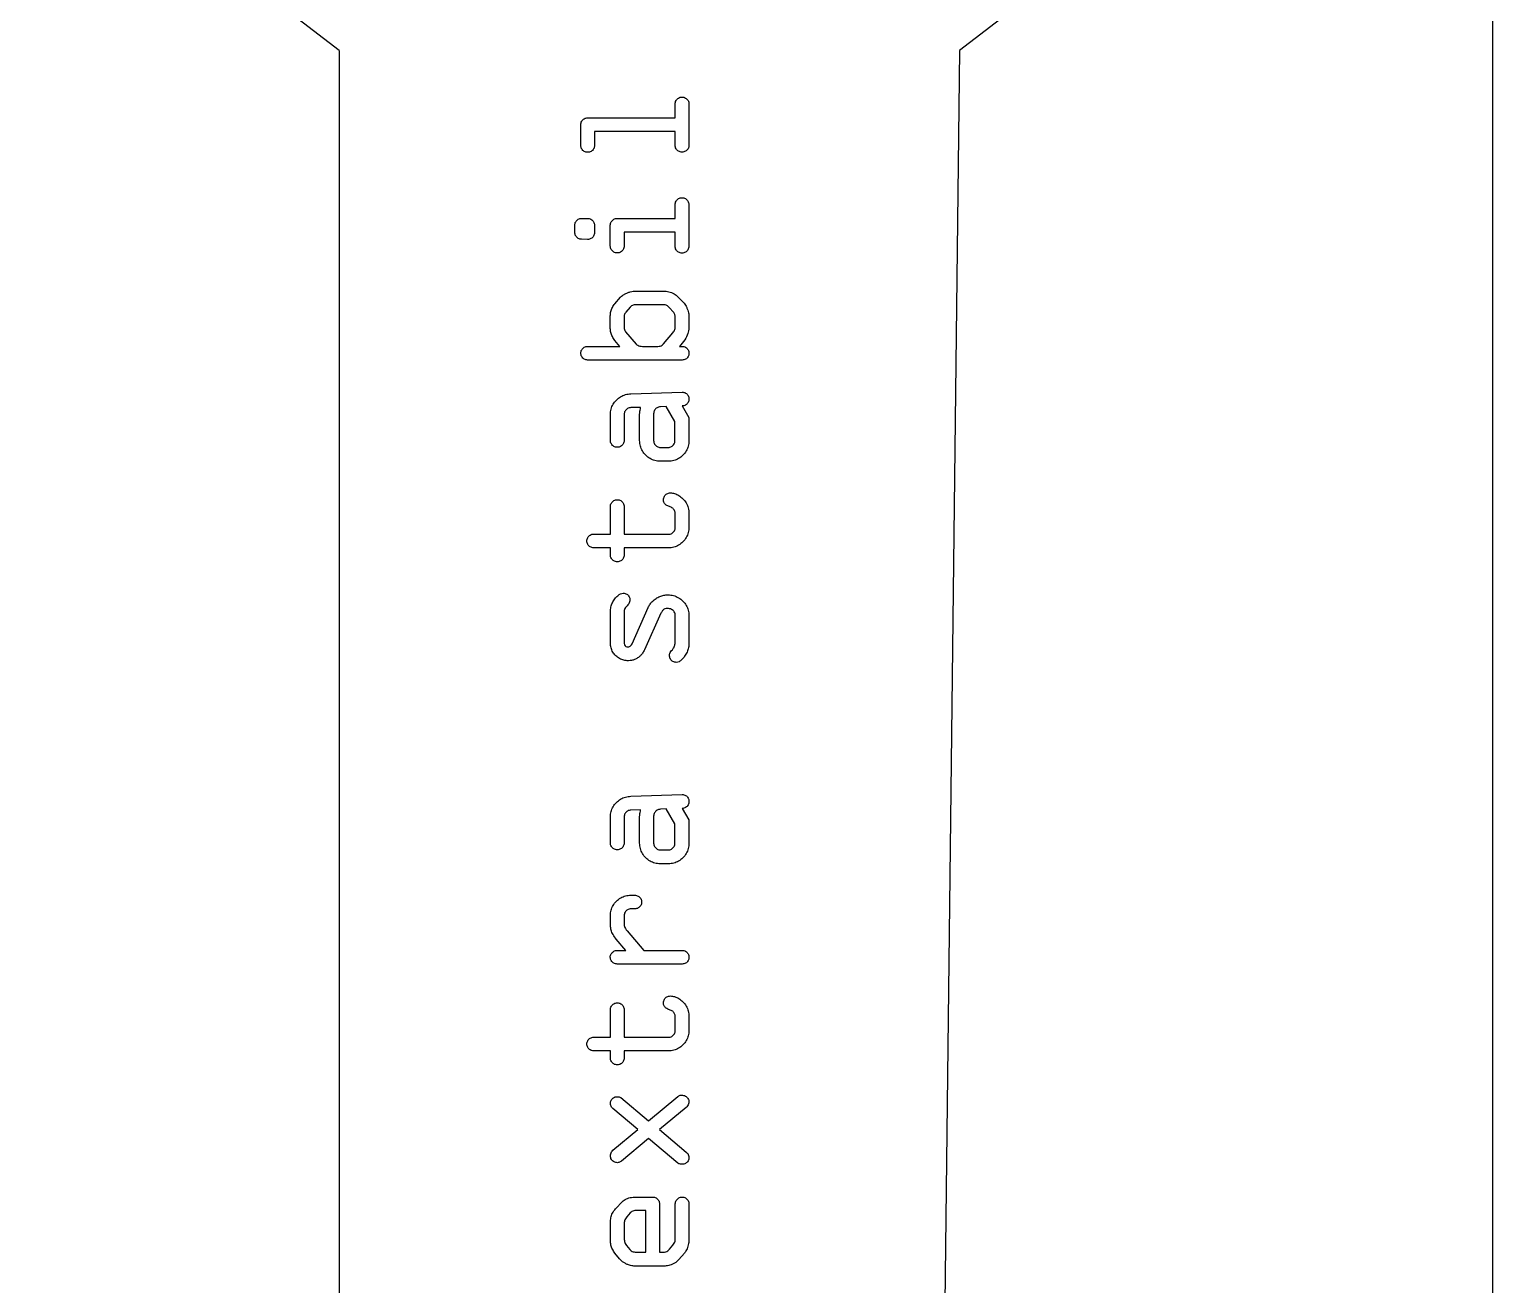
# Model space of a CAD drawing. Extents: x 0 to 201, y 0 to 275.
# Drawn here: x 113.87 to 163.43, y 84.07 to 126.58 of the extents above; entities that cross this region are included whole.
import ezdxf

# ---------------------------------------------------------------- set-up
doc = ezdxf.new("R2010")
doc.units = 0
doc.layers.add('PROFILEEDGES', color=7, linetype='CONTINUOUS')

msp = doc.modelspace()

# ---------------------------------------------------------------- linework, layer by layer
at = {"layer": 'PROFILEEDGES', "color": 7}
for points in [[(163.428119, 18.719777), (163.428119, 163.719775)], [(124.367713, 125.863846), (120.018466, 129.201136), (116.681197, 133.550378), (114.583289, 138.61518), (113.867724, 144.050378)], [(149.716966, 129.201136), (145.367719, 125.863846)], [(124.367713, 125.863846), (124.367713, 83.236912)], [(145.367719, 125.863846), (144.870144, 83.443017)], [(132.777468, 123.583653), (135.740246, 123.583653), (135.740246, 124.052188)], [(136.208796, 124.052188), (136.208796, 122.6521)], [(132.545958, 122.646589), (132.545958, 123.352143)], [(135.740246, 122.6521), (135.740246, 123.115121), (133.008979, 123.115121), (133.008979, 122.646589)], [(133.780689, 120.177143), (135.740246, 120.177143), (135.740246, 120.640164)], [(136.203267, 120.645678), (136.203267, 119.234565)], [(132.342017, 119.703099), (132.342017, 119.945632)], [(132.573527, 120.177143), (132.771965, 120.177143)], [(133.008979, 119.945632), (133.008979, 119.697585)], [(133.543649, 119.240079), (133.543649, 119.945632)], [(132.777468, 119.466075), (132.573527, 119.471578)], [(135.740246, 119.234565), (135.740246, 119.708611), (134.012199, 119.708611), (134.012199, 119.240079)], [(133.70351, 117.288776), (133.893692, 117.509262)], [(134.414577, 117.718724), (135.351652, 117.718724)], [(135.82568, 117.536823), (136.015862, 117.335629)], [(134.21614, 117.175776), (134.075593, 117.007657)], [(135.368189, 117.25019), (134.392538, 117.25019)], [(135.690636, 116.99112), (135.525272, 117.175776)], [(133.543649, 116.448171), (133.543649, 116.872608)], [(134.012199, 116.836778), (134.012199, 116.517074)], [(135.740246, 116.475733), (135.740246, 116.853315)], [(136.208796, 116.872608), (136.208796, 116.475733)], [(132.777468, 115.844591), (133.866123, 115.844591), (133.70351, 116.048542)], [(134.06456, 116.340684), (134.420081, 115.924519)], [(135.351652, 115.935541), (135.665845, 116.307612)], [(134.635055, 115.844591), (135.158718, 115.844591)], [(135.886322, 115.844591), (135.977286, 115.844591)], [(135.977286, 115.38157), (132.777468, 115.38157)], [(134.24371, 114.237811), (135.977286, 114.295688)], [(133.549178, 112.658579), (133.549178, 113.537765)], [(134.012199, 113.537765), (134.012199, 112.658579)], [(134.571687, 113.774779), (134.24371, 113.769276)], [(134.538614, 112.653054), (134.538614, 113.559805)], [(135.012642, 113.565311), (135.012642, 112.653049)], [(135.439838, 113.810606), (135.244152, 113.796822)], [(135.734742, 112.653049), (135.734742, 113.306239), (135.439838, 113.810606)], [(135.977286, 113.827153), (136.208796, 113.435792), (136.208796, 112.653065)], [(135.244152, 112.421539), (135.503232, 112.421539)], [(135.508735, 111.953022), (135.238649, 111.953022)], [(132.981409, 109.489079), (133.549178, 109.489079), (133.549178, 110.420632)], [(134.012199, 110.420632), (134.012199, 109.483568), (135.514265, 109.483568)], [(135.745776, 109.72059), (135.745776, 110.172585)], [(136.208796, 110.183611), (136.208796, 109.72059)], [(133.549178, 108.783523), (133.549178, 109.026059), (132.981409, 109.026059)], [(135.514265, 109.020547), (134.012199, 109.020547), (134.012199, 108.783523)], [(133.549178, 105.798692), (133.549178, 106.859783)], [(134.012199, 106.870808), (134.012199, 105.823497)], [(134.279534, 105.771133), (134.825237, 107.003099)], [(135.260689, 106.815684), (134.701201, 105.572696)], [(135.745776, 105.867595), (135.745776, 106.730248)], [(136.208796, 106.74127), (136.208796, 105.804206)], [(134.24371, 100.611769), (135.977286, 100.669646)], [(134.571687, 100.148737), (134.24371, 100.143234)], [(135.439838, 100.184565), (135.244152, 100.17078)], [(135.734742, 99.027007), (135.734742, 99.680197), (135.439838, 100.184565)], [(135.977286, 100.201112), (136.208796, 99.809751), (136.208796, 99.027023)], [(133.549178, 99.032537), (133.549178, 99.911724)], [(134.012199, 99.911724), (134.012199, 99.032537)], [(134.538614, 99.027013), (134.538614, 99.933763)], [(135.012642, 99.939269), (135.012642, 99.027007)], [(135.244152, 98.795497), (135.503232, 98.795497)], [(135.508735, 98.326981), (135.238649, 98.326981)], [(134.24371, 97.263125), (134.36772, 97.263125)], [(134.37325, 96.800105), (134.24371, 96.800105)], [(133.549178, 96.229597), (133.549178, 96.568594)], [(134.012199, 96.568594), (134.012199, 96.268181)], [(133.780689, 95.394506), (134.070064, 95.394506), (133.747616, 95.772087)], [(134.11417, 96.053207), (134.684664, 95.394506), (135.977286, 95.394506)], [(135.977286, 94.931485), (133.780689, 94.931485)], [(132.981409, 92.456527), (133.549178, 92.456527), (133.549178, 93.38808)], [(134.012199, 93.38808), (134.012199, 92.451016), (135.514265, 92.451016)], [(135.745776, 92.688038), (135.745776, 93.140033)], [(136.208796, 93.151059), (136.208796, 92.688038)], [(133.549178, 91.750971), (133.549178, 91.993507), (132.981409, 91.993507)], [(135.514265, 91.987995), (134.012199, 91.987995), (134.012199, 91.750971)], [(133.899196, 90.408763), (134.841774, 89.628793), (135.83121, 90.447348)], [(133.634612, 88.62558), (134.47522, 89.325625), (133.629109, 90.042204)], [(136.112329, 90.075277), (135.211079, 89.325625)], [(135.211079, 89.325625), (136.112329, 88.567703)], [(135.83121, 88.195632), (134.83627, 89.025212), (133.923987, 88.259024)], [(133.753119, 86.682546), (133.918484, 86.856179)], [(134.420081, 87.043594), (134.979569, 87.043594)], [(135.211079, 86.812084), (135.211079, 85.174974), (135.346123, 85.174974)], [(135.745776, 85.621459), (135.745776, 86.812084)], [(136.208796, 86.812084), (136.208796, 85.59114)], [(134.221643, 86.506159), (134.103136, 86.371111)], [(134.384256, 85.180486), (134.742555, 85.180486), (134.742555, 86.586085), (134.420081, 86.586085)], [(133.549178, 85.569092), (133.549178, 86.219526)], [(134.017703, 86.183698), (134.017703, 85.602165)], [(134.09213, 85.406485), (134.205107, 85.271436)], [(135.547338, 85.276947), (135.660315, 85.411996)], [(133.85509, 84.954487), (133.70351, 85.147413)], [(136.051687, 85.139145), (135.869786, 84.932439)], [(135.401262, 84.70644), (134.340177, 84.70644)]]:
    msp.add_lwpolyline(points, dxfattribs=at)
for points in [[(136.208796, 124.052188)], [(136.203267, 120.645678)], [(132.342017, 119.703089)], [(134.012199, 116.836778)], [(132.777468, 115.844591)], [(134.538614, 112.653065)], [(136.208796, 110.183611)], [(133.549178, 105.798692)], [(134.538614, 99.027023)], [(135.977286, 94.931485)], [(136.208796, 93.151059)], [(134.420081, 87.043594)], [(134.384256, 85.180486)]]:
    msp.add_lwpolyline(points, close=True, dxfattribs=at)
for points, knots in [([(135.740246, 124.052188), (135.741643, 124.072334), (135.744406, 124.112178), (135.769207, 124.16845), (135.807499, 124.216398), (135.85551, 124.254905), (135.911766, 124.278924), (135.972372, 124.286121), (136.033526, 124.278897), (136.091561, 124.254974), (136.140952, 124.217044), (136.18013, 124.1695), (136.204759, 124.112993), (136.207432, 124.072741), (136.208796, 124.052188)], [0, 0, 0, 0, 0.060203, 0.11907, 0.181005, 0.242949, 0.301818, 0.362015, 0.424043, 0.484606, 0.547993, 0.608978, 0.667849, 0.729268, 0.729268, 0.729268, 0.729268]), ([(132.545958, 123.352143), (132.547355, 123.37229), (132.550117, 123.412137), (132.574919, 123.468395), (132.61321, 123.516398), (132.661211, 123.554692), (132.717471, 123.579494), (132.75732, 123.582256), (132.777468, 123.583653)], [0, 0, 0, 0, 0.060204, 0.119072, 0.181007, 0.242941, 0.30181, 0.362018, 0.362018, 0.362018, 0.362018]), ([(133.008979, 122.646589), (133.007671, 122.625942), (133.005104, 122.585425), (132.981369, 122.52843), (132.945037, 122.479064), (132.895617, 122.442528), (132.838638, 122.419537), (132.777561, 122.412811), (132.71682, 122.419499), (132.660439, 122.442291), (132.612623, 122.480055), (132.574758, 122.528051), (132.550046, 122.585297), (132.547335, 122.625934), (132.545958, 122.646589)], [0, 0, 0, 0, 0.061686, 0.121054, 0.1823, 0.243544, 0.302912, 0.364599, 0.425983, 0.4845, 0.544529, 0.606704, 0.666418, 0.728142, 0.728142, 0.728142, 0.728142]), ([(136.208796, 122.6521), (136.207426, 122.631436), (136.204729, 122.590779), (136.179895, 122.533674), (136.141944, 122.484479), (136.091187, 122.448141), (136.033403, 122.425138), (135.972369, 122.418286), (135.911911, 122.425122), (135.85583, 122.448154), (135.80696, 122.485102), (135.769086, 122.533616), (135.744324, 122.590796), (135.74162, 122.631441), (135.740246, 122.6521)], [0, 0, 0, 0, 0.061723, 0.121441, 0.183625, 0.2461, 0.30632, 0.368311, 0.428469, 0.486986, 0.547996, 0.610172, 0.669886, 0.731608, 0.731608, 0.731608, 0.731608]), ([(135.740246, 120.640164), (135.741635, 120.660805), (135.744368, 120.701417), (135.768912, 120.75885), (135.807837, 120.806622), (135.854072, 120.847487), (135.910811, 120.872315), (135.971838, 120.879626), (136.033067, 120.872478), (136.090232, 120.848521), (136.138795, 120.810422), (136.175544, 120.761619), (136.199314, 120.705524), (136.201937, 120.66581), (136.203267, 120.645678)], [0, 0, 0, 0, 0.061723, 0.121438, 0.183613, 0.245564, 0.304798, 0.366258, 0.427983, 0.487698, 0.549874, 0.610875, 0.669391, 0.729556, 0.729556, 0.729556, 0.729556]), ([(132.342017, 119.945632), (132.343389, 119.966177), (132.346076, 120.006411), (132.370579, 120.063044), (132.409677, 120.10948), (132.456113, 120.148579), (132.512747, 120.173083), (132.552983, 120.175771), (132.573527, 120.177143)], [0, 0, 0, 0, 0.06142, 0.120288, 0.181264, 0.242241, 0.301111, 0.362532, 0.362532, 0.362532, 0.362532]), ([(132.771965, 120.177143), (132.792719, 120.175748), (132.833736, 120.172992), (132.891769, 120.148238), (132.941161, 120.110544), (132.980324, 120.062932), (133.004943, 120.00644), (133.007614, 119.966186), (133.008979, 119.945632)], [0, 0, 0, 0, 0.062028, 0.122591, 0.185977, 0.246953, 0.305821, 0.367241, 0.367241, 0.367241, 0.367241]), ([(133.543649, 119.945632), (133.545083, 119.966196), (133.547899, 120.006579), (133.57353, 120.063316), (133.614183, 120.109546), (133.662012, 120.148476), (133.719431, 120.17302), (133.760046, 120.175753), (133.780689, 120.177143)], [0, 0, 0, 0, 0.061459, 0.120694, 0.182651, 0.244826, 0.304541, 0.366265, 0.366265, 0.366265, 0.366265]), ([(132.573527, 119.471578), (132.552991, 119.472881), (132.512877, 119.475426), (132.456499, 119.498946), (132.408682, 119.536511), (132.370817, 119.584562), (132.346105, 119.641794), (132.343395, 119.682433), (132.342017, 119.703089)], [0, 0, 0, 0, 0.061384, 0.119901, 0.17993, 0.242104, 0.301819, 0.363542, 0.363542, 0.363542, 0.363542]), ([(133.008979, 119.697585), (133.007558, 119.676401), (133.004771, 119.634824), (132.979036, 119.576545), (132.939609, 119.527904), (132.890187, 119.49174), (132.835094, 119.468537), (132.796669, 119.466895), (132.777468, 119.466075)], [0, 0, 0, 0, 0.06328, 0.124197, 0.187562, 0.249124, 0.306448, 0.363701, 0.363701, 0.363701, 0.363701]), ([(134.012199, 119.240079), (134.010825, 119.219419), (134.008121, 119.178774), (133.983359, 119.121593), (133.945485, 119.073081), (133.896614, 119.036132), (133.840536, 119.013103), (133.78017, 119.006268), (133.719561, 119.01308), (133.662391, 119.035882), (133.613188, 119.073446), (133.573761, 119.121275), (133.547932, 119.178623), (133.545089, 119.219405), (133.543649, 119.240079)], [0, 0, 0, 0, 0.061723, 0.121438, 0.183613, 0.244622, 0.303139, 0.363298, 0.424985, 0.484353, 0.545597, 0.608734, 0.668811, 0.730573, 0.730573, 0.730573, 0.730573]), ([(136.203267, 119.234565), (136.201959, 119.213918), (136.199392, 119.173401), (136.175657, 119.116406), (136.139325, 119.067041), (136.089905, 119.030499), (136.032925, 119.00753), (135.972264, 119.000764), (135.911911, 119.007586), (135.85583, 119.030619), (135.80696, 119.067567), (135.769086, 119.11608), (135.744324, 119.17326), (135.74162, 119.213906), (135.740246, 119.234565)], [0, 0, 0, 0, 0.061685, 0.121053, 0.182299, 0.243544, 0.302912, 0.364599, 0.424757, 0.483274, 0.544284, 0.60646, 0.666174, 0.727897, 0.727897, 0.727897, 0.727897]), ([(133.893692, 117.509262), (133.913346, 117.529033), (133.954435, 117.570367), (134.032845, 117.61936), (134.1229, 117.659901), (134.218896, 117.693312), (134.317097, 117.714661), (134.382424, 117.717384), (134.414577, 117.718724)], [0, 0, 0, 0, 0.083406, 0.174369, 0.275211, 0.379413, 0.478873, 0.57527, 0.57527, 0.57527, 0.57527]), ([(135.351652, 117.718724), (135.380425, 117.717483), (135.439546, 117.714934), (135.529273, 117.695287), (135.618528, 117.665485), (135.701181, 117.628375), (135.772119, 117.587283), (135.808732, 117.55279), (135.82568, 117.536823)], [0, 0, 0, 0, 0.08626, 0.177247, 0.274381, 0.368121, 0.448947, 0.518602, 0.518602, 0.518602, 0.518602]), ([(133.543649, 116.872608), (133.547009, 116.923158), (133.553669, 117.023324), (133.609508, 117.167566), (133.671736, 117.247806), (133.70351, 117.288776)], [0, 0, 0, 0, 0.151405, 0.300011, 0.455054, 0.455054, 0.455054, 0.455054]), ([(134.075593, 117.007657), (134.063008, 116.990415), (134.038451, 116.956772), (134.016259, 116.897814), (134.013555, 116.857156), (134.012199, 116.836778)], [0, 0, 0, 0, 0.063872, 0.124625, 0.185667, 0.185667, 0.185667, 0.185667]), ([(134.392538, 117.25019), (134.368668, 117.248796), (134.323502, 117.24616), (134.260497, 117.220939), (134.230803, 117.190706), (134.21614, 117.175776)], [0, 0, 0, 0, 0.071526, 0.135343, 0.197602, 0.197602, 0.197602, 0.197602]), ([(135.525272, 117.175776), (135.512186, 117.190622), (135.486227, 117.220075), (135.429873, 117.246076), (135.389349, 117.248779), (135.368189, 117.25019)], [0, 0, 0, 0, 0.058896, 0.116835, 0.180151, 0.180151, 0.180151, 0.180151]), ([(135.740246, 116.853315), (135.739228, 116.870379), (135.737238, 116.903737), (135.720225, 116.951543), (135.70054, 116.977873), (135.690636, 116.99112)], [0, 0, 0, 0, 0.051133, 0.099954, 0.149386, 0.149386, 0.149386, 0.149386]), ([(136.015862, 117.335629), (136.032474, 117.316463), (136.067938, 117.275548), (136.111881, 117.2005), (136.152383, 117.116285), (136.182919, 117.02908), (136.204276, 116.947896), (136.207368, 116.896395), (136.208796, 116.872608)], [0, 0, 0, 0, 0.075947, 0.162132, 0.259797, 0.355978, 0.439095, 0.510431, 0.510431, 0.510431, 0.510431]), ([(134.012199, 116.517074), (134.013198, 116.493332), (134.015058, 116.449163), (134.031486, 116.387592), (134.053951, 116.355732), (134.06456, 116.340684)], [0, 0, 0, 0, 0.071283, 0.132616, 0.187506, 0.187506, 0.187506, 0.187506]), ([(135.665845, 116.307612), (135.680478, 116.325043), (135.708267, 116.358146), (135.735174, 116.416196), (135.738582, 116.456201), (135.740246, 116.475733)], [0, 0, 0, 0, 0.068165, 0.129448, 0.187913, 0.187913, 0.187913, 0.187913]), ([(136.208796, 116.475733), (136.200791, 116.408358), (136.183421, 116.262164), (136.062901, 116.047071), (135.948759, 115.916186), (135.886322, 115.844591)], [0, 0, 0, 0, 0.201948, 0.438199, 0.723484, 0.723484, 0.723484, 0.723484]), ([(133.70351, 116.048542), (133.671997, 116.090661), (133.61179, 116.171132), (133.55454, 116.308494), (133.547227, 116.402285), (133.543649, 116.448171)], [0, 0, 0, 0, 0.157562, 0.301035, 0.43846, 0.43846, 0.43846, 0.43846]), ([(132.777468, 115.38157), (132.75692, 115.382939), (132.716677, 115.385619), (132.660094, 115.410176), (132.613216, 115.449282), (132.574705, 115.496779), (132.550743, 115.553099), (132.54355, 115.613492), (132.550644, 115.673858), (132.574349, 115.730492), (132.613665, 115.776928), (132.660042, 115.816027), (132.716691, 115.840531), (132.756924, 115.843218), (132.777468, 115.844591)], [0, 0, 0, 0, 0.061421, 0.120291, 0.181269, 0.243204, 0.302071, 0.362274, 0.423694, 0.482562, 0.543538, 0.604515, 0.663384, 0.724806, 0.724806, 0.724806, 0.724806]), ([(134.420081, 115.924519), (134.437797, 115.908394), (134.474518, 115.874971), (134.550901, 115.848852), (134.605718, 115.846076), (134.635055, 115.844591)], [0, 0, 0, 0, 0.071266, 0.147717, 0.23574, 0.23574, 0.23574, 0.23574]), ([(135.158718, 115.844591), (135.183319, 115.846437), (135.231692, 115.850067), (135.299812, 115.882421), (135.33405, 115.917504), (135.351652, 115.935541)], [0, 0, 0, 0, 0.073581, 0.14468, 0.219912, 0.219912, 0.219912, 0.219912]), ([(135.977286, 115.844591), (135.997937, 115.843213), (136.038571, 115.840501), (136.095815, 115.815786), (136.143819, 115.777927), (136.181583, 115.730107), (136.204376, 115.673727), (136.211064, 115.612988), (136.204338, 115.551911), (136.181346, 115.494934), (136.144811, 115.445508), (136.095436, 115.409182), (136.038444, 115.385445), (135.997929, 115.382878), (135.977286, 115.38157)], [0, 0, 0, 0, 0.061713, 0.121428, 0.183612, 0.24364, 0.302156, 0.363539, 0.425224, 0.484592, 0.545838, 0.607092, 0.66646, 0.728136, 0.728136, 0.728136, 0.728136]), ([(133.549178, 113.537765), (133.553182, 113.59898), (133.561036, 113.719044), (133.632833, 113.888116), (133.745956, 114.030921), (133.888805, 114.145618), (134.059365, 114.220934), (134.181411, 114.232107), (134.24371, 114.237811)], [0, 0, 0, 0, 0.182966, 0.358861, 0.54085, 0.724835, 0.903852, 1.090514, 1.090514, 1.090514, 1.090514]), ([(135.977286, 114.295688), (135.997942, 114.294313), (136.038584, 114.291609), (136.095763, 114.266843), (136.14428, 114.228973), (136.18123, 114.180107), (136.204281, 114.124028), (136.211083, 114.063157), (136.204355, 114.001734), (136.181591, 113.943665), (136.144457, 113.893917), (136.095751, 113.856012), (136.038587, 113.831229), (135.997943, 113.828527), (135.977286, 113.827153)], [0, 0, 0, 0, 0.061713, 0.121428, 0.183613, 0.244615, 0.30313, 0.363295, 0.426501, 0.486723, 0.548215, 0.6104, 0.670115, 0.731828, 0.731828, 0.731828, 0.731828]), ([(134.24371, 113.769276), (134.223165, 113.767904), (134.182929, 113.765216), (134.126296, 113.740712), (134.07986, 113.701613), (134.040762, 113.655177), (134.016259, 113.598544), (134.013571, 113.55831), (134.012199, 113.537765)], [0, 0, 0, 0, 0.061421, 0.12029, 0.181268, 0.242244, 0.301112, 0.362532, 0.362532, 0.362532, 0.362532]), ([(134.538614, 113.559805), (134.539503, 113.578824), (134.541522, 113.622), (134.553642, 113.693755), (134.565291, 113.746059), (134.571687, 113.774779)], [0, 0, 0, 0, 0.057077, 0.129578, 0.217868, 0.217868, 0.217868, 0.217868]), ([(135.244152, 113.796822), (135.223092, 113.79498), (135.1821, 113.791395), (135.124944, 113.767085), (135.077146, 113.729767), (135.040028, 113.682317), (135.016485, 113.625964), (135.013943, 113.585848), (135.012642, 113.565311)], [0, 0, 0, 0, 0.063099, 0.122814, 0.183273, 0.243302, 0.301817, 0.363198, 0.363198, 0.363198, 0.363198]), ([(134.012199, 112.658579), (134.010802, 112.638433), (134.008039, 112.598588), (133.983238, 112.542315), (133.944947, 112.494365), (133.896935, 112.455864), (133.840679, 112.431829), (133.780287, 112.424722), (133.72004, 112.431523), (133.66366, 112.454272), (133.615844, 112.492047), (133.577979, 112.54004), (133.553267, 112.597287), (133.550556, 112.637924), (133.549178, 112.658579)], [0, 0, 0, 0, 0.060204, 0.119072, 0.181007, 0.24295, 0.30182, 0.362016, 0.4234, 0.481917, 0.541946, 0.60412, 0.663835, 0.725558, 0.725558, 0.725558, 0.725558]), ([(135.238649, 111.953022), (135.176803, 111.957084), (135.055417, 111.965055), (134.884526, 112.037953), (134.739657, 112.152341), (134.624977, 112.297449), (134.550889, 112.469192), (134.542751, 112.591102), (134.538614, 112.653065)], [0, 0, 0, 0, 0.184833, 0.362779, 0.547157, 0.733683, 0.912827, 1.097995, 1.097995, 1.097995, 1.097995]), ([(135.012642, 112.653049), (135.014019, 112.632394), (135.01673, 112.591755), (135.041443, 112.534523), (135.079306, 112.486471), (135.127124, 112.448906), (135.183502, 112.425386), (135.223616, 112.422841), (135.244152, 112.421539)], [0, 0, 0, 0, 0.061722, 0.121437, 0.183612, 0.243641, 0.302158, 0.363542, 0.363542, 0.363542, 0.363542]), ([(135.503232, 112.421539), (135.52338, 112.422936), (135.563229, 112.425698), (135.619489, 112.450501), (135.66749, 112.488796), (135.705782, 112.536798), (135.730583, 112.593056), (135.733346, 112.632902), (135.734742, 112.653049)], [0, 0, 0, 0, 0.060208, 0.119078, 0.181013, 0.242947, 0.301814, 0.362017, 0.362017, 0.362017, 0.362017]), ([(136.208796, 112.653065), (136.204753, 112.590713), (136.196829, 112.468537), (136.124013, 112.296676), (136.010045, 112.15176), (135.865127, 112.037795), (135.693266, 111.964988), (135.571088, 111.957065), (135.508735, 111.953022)], [0, 0, 0, 0, 0.186346, 0.365142, 0.549772, 0.734392, 0.913185, 1.099535, 1.099535, 1.099535, 1.099535]), ([(133.549178, 110.420632), (133.550575, 110.440778), (133.553338, 110.480623), (133.578139, 110.536897), (133.61643, 110.584841), (133.664431, 110.623353), (133.720693, 110.647371), (133.781192, 110.654548), (133.841999, 110.647429), (133.899164, 110.623478), (133.947728, 110.585379), (133.984477, 110.536576), (134.008247, 110.48048), (134.01087, 110.440766), (134.012199, 110.420632)], [0, 0, 0, 0, 0.060204, 0.119072, 0.181007, 0.242941, 0.30181, 0.362018, 0.423743, 0.483458, 0.545633, 0.606635, 0.665151, 0.725317, 0.725317, 0.725317, 0.725317]), ([(135.745776, 110.172585), (135.742172, 110.210304), (135.735171, 110.283591), (135.657717, 110.375768), (135.547262, 110.418362), (135.436405, 110.458514), (135.359233, 110.54567), (135.342207, 110.638505), (135.350598, 110.714984), (135.374073, 110.772903), (135.413803, 110.818943), (135.461445, 110.856843), (135.51996, 110.87944), (135.608875, 110.887919), (135.729425, 110.867009), (135.872303, 110.796247), (136.007601, 110.688488), (136.124196, 110.5482), (136.197055, 110.373261), (136.204798, 110.248191), (136.208796, 110.183611)], [0, 0, 0, 0, 0.111526, 0.216696, 0.339543, 0.463248, 0.566187, 0.67178, 0.735935, 0.795653, 0.855926, 0.916439, 0.976659, 1.04108, 1.182442, 1.336955, 1.514871, 1.698046, 1.87889, 2.071961, 2.071961, 2.071961, 2.071961]), ([(136.208796, 109.72059), (136.204703, 109.659154), (136.196642, 109.538176), (136.123554, 109.367508), (136.010003, 109.222285), (135.866328, 109.106969), (135.696356, 109.032831), (135.57562, 109.024686), (135.514265, 109.020547)], [0, 0, 0, 0, 0.183611, 0.361557, 0.546913, 0.731994, 0.909439, 1.092778, 1.092778, 1.092778, 1.092778]), ([(135.514265, 109.483568), (135.534414, 109.484961), (135.574265, 109.487716), (135.63044, 109.512581), (135.679122, 109.550929), (135.716817, 109.600836), (135.741633, 109.658805), (135.744384, 109.699832), (135.745776, 109.72059)], [0, 0, 0, 0, 0.060194, 0.119055, 0.180986, 0.244385, 0.304952, 0.366979, 0.366979, 0.366979, 0.366979]), ([(132.981409, 109.026059), (132.960879, 109.027362), (132.920775, 109.029907), (132.86439, 109.053427), (132.816638, 109.090996), (132.778529, 109.13904), (132.754648, 109.196273), (132.747466, 109.256557), (132.754754, 109.316252), (132.778825, 109.371591), (132.817766, 109.419056), (132.86484, 109.458861), (132.921278, 109.484708), (132.961253, 109.487614), (132.981409, 109.489079)], [0, 0, 0, 0, 0.061369, 0.119878, 0.179905, 0.242089, 0.301807, 0.36353, 0.422216, 0.480242, 0.541945, 0.604835, 0.664061, 0.724294, 0.724294, 0.724294, 0.724294]), ([(134.012199, 108.783523), (134.010888, 108.762881), (134.008315, 108.722372), (133.984627, 108.665314), (133.948307, 108.616458), (133.89993, 108.579112), (133.842652, 108.556366), (133.781193, 108.549764), (133.720039, 108.556417), (133.66366, 108.57923), (133.615843, 108.616988), (133.577979, 108.664986), (133.553267, 108.722232), (133.550556, 108.762869), (133.549178, 108.783523)], [0, 0, 0, 0, 0.061685, 0.121053, 0.182299, 0.24257, 0.301938, 0.36484, 0.426224, 0.484741, 0.544769, 0.606945, 0.666659, 0.728382, 0.728382, 0.728382, 0.728382]), ([(133.549178, 106.859783), (133.552202, 106.913162), (133.558144, 107.018075), (133.610294, 107.168387), (133.692141, 107.296827), (133.784221, 107.400658), (133.881674, 107.470839), (133.973243, 107.492633), (134.046402, 107.483299), (134.103326, 107.458761), (134.148312, 107.418173), (134.183933, 107.371088), (134.206055, 107.31794), (134.213574, 107.256607), (134.202977, 107.188873), (134.168172, 107.118823), (134.111623, 107.061069), (134.055898, 107.004823), (134.019204, 106.938943), (134.014473, 106.892924), (134.012199, 106.870808)], [0, 0, 0, 0, 0.159792, 0.314058, 0.470843, 0.614112, 0.72877, 0.82542, 0.888093, 0.947327, 1.008345, 1.067697, 1.123315, 1.178885, 1.251083, 1.325858, 1.409401, 1.492027, 1.563526, 1.629678, 1.629678, 1.629678, 1.629678]), ([(134.825237, 107.003099), (134.845762, 107.043243), (134.886907, 107.123716), (134.979438, 107.227053), (135.090946, 107.312217), (135.215878, 107.380844), (135.35394, 107.421752), (135.512643, 107.435927), (135.685806, 107.415899), (135.860878, 107.342531), (136.006092, 107.223362), (136.120868, 107.079857), (136.195896, 106.915237), (136.204495, 106.79927), (136.208796, 106.74127)], [0, 0, 0, 0, 0.134803, 0.270227, 0.411661, 0.55442, 0.695392, 0.840262, 1.030062, 1.212455, 1.401598, 1.587411, 1.760639, 1.933964, 1.933964, 1.933964, 1.933964]), ([(135.745776, 106.730248), (135.744247, 106.751975), (135.741247, 106.794633), (135.713401, 106.854148), (135.669951, 106.90369), (135.614889, 106.941258), (135.552494, 106.965211), (135.476601, 106.973529), (135.391054, 106.960216), (135.307731, 106.903692), (135.276955, 106.846115), (135.260689, 106.815684)], [0, 0, 0, 0, 0.064877, 0.127376, 0.192947, 0.260562, 0.3254, 0.391377, 0.487852, 0.579079, 0.681345, 0.681345, 0.681345, 0.681345]), ([(134.701201, 105.572696), (134.682235, 105.535051), (134.645227, 105.46159), (134.565883, 105.367909), (134.472612, 105.294818), (134.371522, 105.241428), (134.26692, 105.207801), (134.142881, 105.195889), (134.00292, 105.212589), (133.854686, 105.271457), (133.726374, 105.366924), (133.624969, 105.490479), (133.55981, 105.638828), (133.552771, 105.744661), (133.549178, 105.798692)], [0, 0, 0, 0, 0.12611, 0.24609, 0.364706, 0.47963, 0.587425, 0.692086, 0.851238, 1.005458, 1.165314, 1.325771, 1.48054, 1.641968, 1.641968, 1.641968, 1.641968]), ([(134.012199, 105.823497), (134.013575, 105.793974), (134.016013, 105.741643), (134.067363, 105.677332), (134.136375, 105.665196), (134.199195, 105.676192), (134.249291, 105.714338), (134.268924, 105.751208), (134.279534, 105.771133)], [0, 0, 0, 0, 0.086944, 0.15411, 0.228091, 0.284959, 0.3421, 0.409297, 0.409297, 0.409297, 0.409297]), ([(136.208796, 105.804206), (136.205727, 105.751148), (136.199599, 105.645202), (136.147743, 105.491259), (136.069088, 105.353763), (135.977666, 105.241913), (135.881774, 105.165136), (135.791233, 105.140866), (135.720299, 105.150312), (135.665145, 105.17315), (135.616516, 105.210652), (135.576437, 105.26004), (135.552312, 105.321401), (135.543905, 105.385818), (135.55603, 105.452305), (135.591603, 105.516684), (135.650101, 105.576703), (135.707796, 105.652706), (135.740489, 105.754879), (135.743937, 105.828393), (135.745776, 105.867595)], [0, 0, 0, 0, 0.158847, 0.317186, 0.481884, 0.63186, 0.748912, 0.844496, 0.903149, 0.960817, 1.021574, 1.085658, 1.14912, 1.216959, 1.277984, 1.348669, 1.433834, 1.529169, 1.632013, 1.749512, 1.749512, 1.749512, 1.749512]), ([(133.549178, 99.911724), (133.553182, 99.972939), (133.561036, 100.093002), (133.632833, 100.262074), (133.745956, 100.404879), (133.888805, 100.519577), (134.059365, 100.594892), (134.181411, 100.606065), (134.24371, 100.611769)], [0, 0, 0, 0, 0.182966, 0.358861, 0.54085, 0.724835, 0.903852, 1.090514, 1.090514, 1.090514, 1.090514]), ([(135.977286, 100.669646), (135.997942, 100.668272), (136.038584, 100.665567), (136.095763, 100.640801), (136.14428, 100.602931), (136.18123, 100.554065), (136.204281, 100.497987), (136.211083, 100.437115), (136.204355, 100.375692), (136.181591, 100.317623), (136.144457, 100.267876), (136.095751, 100.229971), (136.038587, 100.205188), (135.997943, 100.202485), (135.977286, 100.201112)], [0, 0, 0, 0, 0.061713, 0.121428, 0.183613, 0.244615, 0.30313, 0.363295, 0.426501, 0.486723, 0.548215, 0.6104, 0.670115, 0.731828, 0.731828, 0.731828, 0.731828]), ([(134.24371, 100.143234), (134.223165, 100.141862), (134.182929, 100.139174), (134.126296, 100.11467), (134.07986, 100.075571), (134.040762, 100.029135), (134.016259, 99.972503), (134.013571, 99.932268), (134.012199, 99.911724)], [0, 0, 0, 0, 0.061421, 0.12029, 0.181268, 0.242244, 0.301112, 0.362532, 0.362532, 0.362532, 0.362532]), ([(134.538614, 99.933763), (134.539503, 99.952782), (134.541522, 99.995959), (134.553642, 100.067713), (134.565291, 100.120017), (134.571687, 100.148737)], [0, 0, 0, 0, 0.057077, 0.129578, 0.217868, 0.217868, 0.217868, 0.217868]), ([(135.244152, 100.17078), (135.223092, 100.168938), (135.1821, 100.165354), (135.124944, 100.141044), (135.077146, 100.103726), (135.040028, 100.056275), (135.016485, 99.999922), (135.013943, 99.959807), (135.012642, 99.939269)], [0, 0, 0, 0, 0.063099, 0.122814, 0.183273, 0.243302, 0.301817, 0.363198, 0.363198, 0.363198, 0.363198]), ([(134.012199, 99.032537), (134.010802, 99.012391), (134.008039, 98.972546), (133.983238, 98.916273), (133.944947, 98.868323), (133.896935, 98.829823), (133.840679, 98.805787), (133.780287, 98.798681), (133.72004, 98.805481), (133.66366, 98.82823), (133.615844, 98.866006), (133.577979, 98.913998), (133.553267, 98.971246), (133.550556, 99.011883), (133.549178, 99.032537)], [0, 0, 0, 0, 0.060204, 0.119072, 0.181007, 0.24295, 0.30182, 0.362016, 0.4234, 0.481917, 0.541946, 0.60412, 0.663835, 0.725558, 0.725558, 0.725558, 0.725558]), ([(135.238649, 98.326981), (135.176803, 98.331042), (135.055417, 98.339013), (134.884526, 98.411911), (134.739657, 98.5263), (134.624977, 98.671408), (134.550889, 98.843151), (134.542751, 98.96506), (134.538614, 99.027023)], [0, 0, 0, 0, 0.184833, 0.362779, 0.547157, 0.733683, 0.912827, 1.097995, 1.097995, 1.097995, 1.097995]), ([(135.012642, 99.027007), (135.014019, 99.006352), (135.01673, 98.965714), (135.041443, 98.908481), (135.079306, 98.86043), (135.127124, 98.822864), (135.183502, 98.799345), (135.223616, 98.7968), (135.244152, 98.795497)], [0, 0, 0, 0, 0.061722, 0.121437, 0.183612, 0.243641, 0.302158, 0.363542, 0.363542, 0.363542, 0.363542]), ([(135.503232, 98.795497), (135.52338, 98.796894), (135.563229, 98.799657), (135.619489, 98.824459), (135.66749, 98.862754), (135.705782, 98.910757), (135.730583, 98.967015), (135.733346, 99.006861), (135.734742, 99.027007)], [0, 0, 0, 0, 0.060208, 0.119078, 0.181013, 0.242947, 0.301814, 0.362017, 0.362017, 0.362017, 0.362017]), ([(136.208796, 99.027023), (136.204753, 98.964672), (136.196829, 98.842495), (136.124013, 98.670634), (136.010045, 98.525719), (135.865127, 98.411754), (135.693266, 98.338946), (135.571088, 98.331024), (135.508735, 98.326981)], [0, 0, 0, 0, 0.186346, 0.365142, 0.549772, 0.734392, 0.913185, 1.099535, 1.099535, 1.099535, 1.099535]), ([(133.549178, 96.568594), (133.553255, 96.629932), (133.561269, 96.750529), (133.634302, 96.920401), (133.748035, 97.064259), (133.89189, 97.177999), (134.061767, 97.251034), (134.182369, 97.259049), (134.24371, 97.263125)], [0, 0, 0, 0, 0.183306, 0.3604, 0.544537, 0.728676, 0.905774, 1.08909, 1.08909, 1.08909, 1.08909]), ([(134.36772, 97.263125), (134.388873, 97.261758), (134.430285, 97.25908), (134.48863, 97.234575), (134.536932, 97.196075), (134.576292, 97.148965), (134.600122, 97.092409), (134.607084, 97.031533), (134.600287, 96.970446), (134.577314, 96.913468), (134.540773, 96.864043), (134.4914, 96.827717), (134.434407, 96.80398), (134.393893, 96.801413), (134.37325, 96.800105)], [0, 0, 0, 0, 0.063242, 0.123805, 0.186222, 0.247207, 0.306077, 0.367496, 0.429182, 0.48855, 0.549796, 0.61105, 0.670417, 0.732093, 0.732093, 0.732093, 0.732093]), ([(134.24371, 96.800105), (134.223165, 96.798732), (134.182929, 96.796045), (134.126295, 96.77154), (134.07986, 96.732439), (134.040762, 96.686003), (134.016259, 96.629372), (134.013571, 96.589138), (134.012199, 96.568594)], [0, 0, 0, 0, 0.061421, 0.120291, 0.181269, 0.242245, 0.301112, 0.362531, 0.362531, 0.362531, 0.362531]), ([(133.747616, 95.772087), (133.708783, 95.822229), (133.636006, 95.916202), (133.563577, 96.07283), (133.553829, 96.178962), (133.549178, 96.229597)], [0, 0, 0, 0, 0.190168, 0.356399, 0.508063, 0.508063, 0.508063, 0.508063]), ([(134.012199, 96.268181), (134.014739, 96.245598), (134.020252, 96.196562), (134.058174, 96.123474), (134.094402, 96.078012), (134.11417, 96.053207)], [0, 0, 0, 0, 0.067713, 0.147023, 0.242262, 0.242262, 0.242262, 0.242262]), ([(133.780689, 94.931485), (133.760054, 94.932804), (133.719562, 94.935392), (133.66238, 94.958964), (133.613235, 94.996316), (133.573582, 95.044205), (133.548568, 95.101534), (133.541211, 95.162889), (133.548315, 95.223789), (133.572109, 95.280345), (133.611479, 95.327455), (133.659778, 95.365955), (133.718124, 95.39046), (133.759535, 95.393138), (133.780689, 95.394506)], [0, 0, 0, 0, 0.061687, 0.121055, 0.1823, 0.245436, 0.305513, 0.367276, 0.428694, 0.487565, 0.54855, 0.610967, 0.67153, 0.734772, 0.734772, 0.734772, 0.734772]), ([(135.977286, 95.394506), (135.997942, 95.393131), (136.038584, 95.390426), (136.095763, 95.36566), (136.144279, 95.32779), (136.181234, 95.278925), (136.204265, 95.222844), (136.211087, 95.16249), (136.20432, 95.101827), (136.181351, 95.044848), (136.144809, 94.995423), (136.095436, 94.959097), (136.038443, 94.93536), (135.997929, 94.932793), (135.977286, 94.931485)], [0, 0, 0, 0, 0.061713, 0.121428, 0.183613, 0.244615, 0.30313, 0.363295, 0.424981, 0.484349, 0.545594, 0.606848, 0.666216, 0.727892, 0.727892, 0.727892, 0.727892]), ([(135.745776, 93.140033), (135.742172, 93.177752), (135.735171, 93.251039), (135.657717, 93.343216), (135.547262, 93.38581), (135.436405, 93.425962), (135.359233, 93.513118), (135.342207, 93.605953), (135.350598, 93.682431), (135.374073, 93.74035), (135.413803, 93.78639), (135.461445, 93.824291), (135.51996, 93.846888), (135.608875, 93.855367), (135.729425, 93.834457), (135.872303, 93.763695), (136.007601, 93.655936), (136.124196, 93.515648), (136.197055, 93.340709), (136.204798, 93.215639), (136.208796, 93.151059)], [0, 0, 0, 0, 0.111526, 0.216696, 0.339543, 0.463248, 0.566187, 0.67178, 0.735935, 0.795653, 0.855926, 0.916439, 0.976659, 1.04108, 1.182442, 1.336955, 1.514871, 1.698046, 1.87889, 2.071961, 2.071961, 2.071961, 2.071961]), ([(133.549178, 93.38808), (133.550575, 93.408226), (133.553338, 93.448071), (133.578139, 93.504345), (133.61643, 93.552289), (133.664431, 93.590801), (133.720693, 93.614819), (133.781192, 93.621996), (133.841999, 93.614877), (133.899164, 93.590926), (133.947728, 93.552827), (133.984477, 93.504024), (134.008247, 93.447928), (134.01087, 93.408214), (134.012199, 93.38808)], [0, 0, 0, 0, 0.060204, 0.119072, 0.181007, 0.242941, 0.30181, 0.362018, 0.423743, 0.483458, 0.545633, 0.606635, 0.665151, 0.725317, 0.725317, 0.725317, 0.725317]), ([(136.208796, 92.688038), (136.204703, 92.626602), (136.196642, 92.505624), (136.123554, 92.334956), (136.010003, 92.189733), (135.866328, 92.074417), (135.696356, 92.000279), (135.57562, 91.992134), (135.514265, 91.987995)], [0, 0, 0, 0, 0.183611, 0.361557, 0.546913, 0.731994, 0.909439, 1.092778, 1.092778, 1.092778, 1.092778]), ([(135.514265, 92.451016), (135.534414, 92.452409), (135.574265, 92.455164), (135.63044, 92.480029), (135.679122, 92.518377), (135.716817, 92.568284), (135.741633, 92.626253), (135.744384, 92.66728), (135.745776, 92.688038)], [0, 0, 0, 0, 0.060194, 0.119055, 0.180986, 0.244385, 0.304952, 0.366979, 0.366979, 0.366979, 0.366979]), ([(132.981409, 91.993507), (132.960879, 91.99481), (132.920775, 91.997355), (132.86439, 92.020875), (132.816638, 92.058444), (132.778529, 92.106488), (132.754648, 92.163721), (132.747466, 92.224005), (132.754754, 92.283699), (132.778825, 92.339039), (132.817766, 92.386504), (132.86484, 92.426309), (132.921278, 92.452156), (132.961253, 92.455062), (132.981409, 92.456527)], [0, 0, 0, 0, 0.061369, 0.119878, 0.179905, 0.242089, 0.301807, 0.36353, 0.422216, 0.480242, 0.541945, 0.604835, 0.664061, 0.724294, 0.724294, 0.724294, 0.724294]), ([(134.012199, 91.750971), (134.010888, 91.730329), (134.008315, 91.68982), (133.984627, 91.632762), (133.948307, 91.583905), (133.89993, 91.54656), (133.842652, 91.523814), (133.781193, 91.517212), (133.720039, 91.523865), (133.66366, 91.546677), (133.615843, 91.584436), (133.577979, 91.632434), (133.553267, 91.68968), (133.550556, 91.730317), (133.549178, 91.750971)], [0, 0, 0, 0, 0.061685, 0.121053, 0.182299, 0.24257, 0.301938, 0.36484, 0.426224, 0.484741, 0.544769, 0.606945, 0.666659, 0.728382, 0.728382, 0.728382, 0.728382]), ([(133.629109, 90.042204), (133.61321, 90.057259), (133.582386, 90.086445), (133.55473, 90.144889), (133.546635, 90.205664), (133.553767, 90.265116), (133.575802, 90.320072), (133.61086, 90.368324), (133.654502, 90.409512), (133.709621, 90.434505), (133.768206, 90.440763), (133.821698, 90.437106), (133.866902, 90.429182), (133.889346, 90.414991), (133.899196, 90.408763)], [0, 0, 0, 0, 0.065223, 0.126446, 0.189545, 0.246938, 0.304259, 0.3651, 0.424729, 0.482281, 0.543132, 0.599278, 0.643624, 0.678304, 0.678304, 0.678304, 0.678304]), ([(135.83121, 90.447348), (135.843339, 90.45675), (135.867635, 90.475582), (135.912752, 90.491067), (135.966602, 90.496221), (136.026566, 90.489353), (136.08771, 90.464749), (136.138011, 90.425006), (136.177043, 90.376644), (136.201144, 90.321389), (136.20892, 90.259103), (136.199125, 90.192911), (136.166332, 90.127119), (136.130884, 90.093089), (136.112329, 90.075277)], [0, 0, 0, 0, 0.045784, 0.091701, 0.140674, 0.207291, 0.270749, 0.335795, 0.397489, 0.455512, 0.514197, 0.583578, 0.65342, 0.730127, 0.730127, 0.730127, 0.730127]), ([(133.923987, 88.259024), (133.910353, 88.248576), (133.88366, 88.228121), (133.835945, 88.210412), (133.783227, 88.20457), (133.727325, 88.211193), (133.671463, 88.233158), (133.621436, 88.268756), (133.579919, 88.315742), (133.554066, 88.374433), (133.546454, 88.440999), (133.554908, 88.509821), (133.583939, 88.576258), (133.617541, 88.608964), (133.634612, 88.62558)], [0, 0, 0, 0, 0.051298, 0.100435, 0.150387, 0.209295, 0.267472, 0.328566, 0.39197, 0.453253, 0.517787, 0.590678, 0.659334, 0.730235, 0.730235, 0.730235, 0.730235]), ([(136.112329, 88.567703), (136.131443, 88.550918), (136.168069, 88.518753), (136.20201, 88.453377), (136.211645, 88.385518), (136.204178, 88.320943), (136.180464, 88.263465), (136.141504, 88.215836), (136.092327, 88.178719), (136.0342, 88.155922), (135.974426, 88.149692), (135.918718, 88.154402), (135.869793, 88.168266), (135.843784, 88.186713), (135.83121, 88.195632)], [0, 0, 0, 0, 0.07579, 0.145235, 0.21557, 0.278508, 0.338226, 0.39945, 0.46094, 0.52116, 0.584366, 0.639394, 0.688495, 0.734455, 0.734455, 0.734455, 0.734455]), ([(133.918484, 86.856179), (133.959941, 86.893975), (134.045733, 86.972189), (134.223925, 87.033581), (134.351749, 87.040106), (134.420081, 87.043594)], [0, 0, 0, 0, 0.166908, 0.345397, 0.550404, 0.550404, 0.550404, 0.550404]), ([(134.979569, 87.043594), (134.999717, 87.042197), (135.039566, 87.039434), (135.095826, 87.014632), (135.143827, 86.976337), (135.182118, 86.928334), (135.206919, 86.872076), (135.209682, 86.83223), (135.211079, 86.812084)], [0, 0, 0, 0, 0.060208, 0.119078, 0.181013, 0.242947, 0.301814, 0.362017, 0.362017, 0.362017, 0.362017]), ([(135.745776, 86.812084), (135.747176, 86.832225), (135.749946, 86.87206), (135.774696, 86.928398), (135.812988, 86.975833), (135.859923, 87.015164), (135.916493, 87.038905), (135.976884, 87.046055), (136.037421, 87.03859), (136.093842, 87.013555), (136.140977, 86.973519), (136.179696, 86.926117), (136.204551, 86.870764), (136.207376, 86.831717), (136.208796, 86.812084)], [0, 0, 0, 0, 0.060203, 0.11907, 0.181005, 0.241983, 0.300852, 0.362274, 0.422507, 0.481733, 0.544624, 0.606326, 0.664352, 0.723037, 0.723037, 0.723037, 0.723037]), ([(133.549178, 86.219526), (133.553706, 86.273667), (133.562945, 86.384153), (133.636524, 86.544202), (133.712969, 86.634907), (133.753119, 86.682546)], [0, 0, 0, 0, 0.162058, 0.330706, 0.517266, 0.517266, 0.517266, 0.517266]), ([(134.103136, 86.371111), (134.086573, 86.349226), (134.05621, 86.30911), (134.024496, 86.245503), (134.019841, 86.203154), (134.017703, 86.183698)], [0, 0, 0, 0, 0.082411, 0.151066, 0.209415, 0.209415, 0.209415, 0.209415]), ([(134.420081, 86.586085), (134.393358, 86.584581), (134.342845, 86.581739), (134.272255, 86.554887), (134.238319, 86.522215), (134.221643, 86.506159)], [0, 0, 0, 0, 0.080104, 0.151414, 0.220312, 0.220312, 0.220312, 0.220312]), ([(133.70351, 85.147413), (133.672856, 85.189949), (133.612955, 85.273069), (133.55904, 85.418503), (133.552473, 85.518779), (133.549178, 85.569092)], [0, 0, 0, 0, 0.156876, 0.306554, 0.45728, 0.45728, 0.45728, 0.45728]), ([(134.017703, 85.602165), (134.019294, 85.578793), (134.022473, 85.532122), (134.048602, 85.464528), (134.077363, 85.426177), (134.09213, 85.406485)], [0, 0, 0, 0, 0.070004, 0.13979, 0.213433, 0.213433, 0.213433, 0.213433]), ([(134.205107, 85.271436), (134.220904, 85.253424), (134.251504, 85.218531), (134.31525, 85.18588), (134.360957, 85.182307), (134.384256, 85.180486)], [0, 0, 0, 0, 0.071465, 0.138436, 0.208068, 0.208068, 0.208068, 0.208068]), ([(135.346123, 85.174974), (135.371514, 85.177094), (135.422065, 85.181313), (135.493062, 85.218203), (135.52874, 85.256819), (135.547338, 85.276947)], [0, 0, 0, 0, 0.075889, 0.151083, 0.232953, 0.232953, 0.232953, 0.232953]), ([(135.660315, 85.411996), (135.677032, 85.435486), (135.708328, 85.479461), (135.739468, 85.550883), (135.743747, 85.598754), (135.745776, 85.621459)], [0, 0, 0, 0, 0.086471, 0.16188, 0.229916, 0.229916, 0.229916, 0.229916]), ([(136.208796, 85.59114), (136.207689, 85.563601), (136.205414, 85.507032), (136.187608, 85.421131), (136.161531, 85.335628), (136.126618, 85.258045), (136.092108, 85.191477), (136.064302, 85.155477), (136.051687, 85.139145)], [0, 0, 0, 0, 0.08256, 0.169584, 0.262277, 0.350183, 0.424605, 0.486405, 0.486405, 0.486405, 0.486405]), ([(134.340177, 84.70644), (134.31748, 84.708239), (134.266485, 84.712283), (134.18453, 84.738129), (134.09242, 84.774055), (134.000953, 84.823635), (133.918812, 84.882836), (133.875871, 84.93112), (133.85509, 84.954487)], [0, 0, 0, 0, 0.068115, 0.153045, 0.256253, 0.364652, 0.464425, 0.557994, 0.557994, 0.557994, 0.557994]), ([(135.869786, 84.932439), (135.85105, 84.911421), (135.812336, 84.867991), (135.738753, 84.814325), (135.656192, 84.76796), (135.568812, 84.734022), (135.483664, 84.710964), (135.42793, 84.707904), (135.401262, 84.70644)], [0, 0, 0, 0, 0.084258, 0.174107, 0.271574, 0.367674, 0.454792, 0.534722, 0.534722, 0.534722, 0.534722])]:
    msp.add_open_spline(points, degree=3, knots=knots, dxfattribs=at)

doc.saveas('drawing.dxf')
